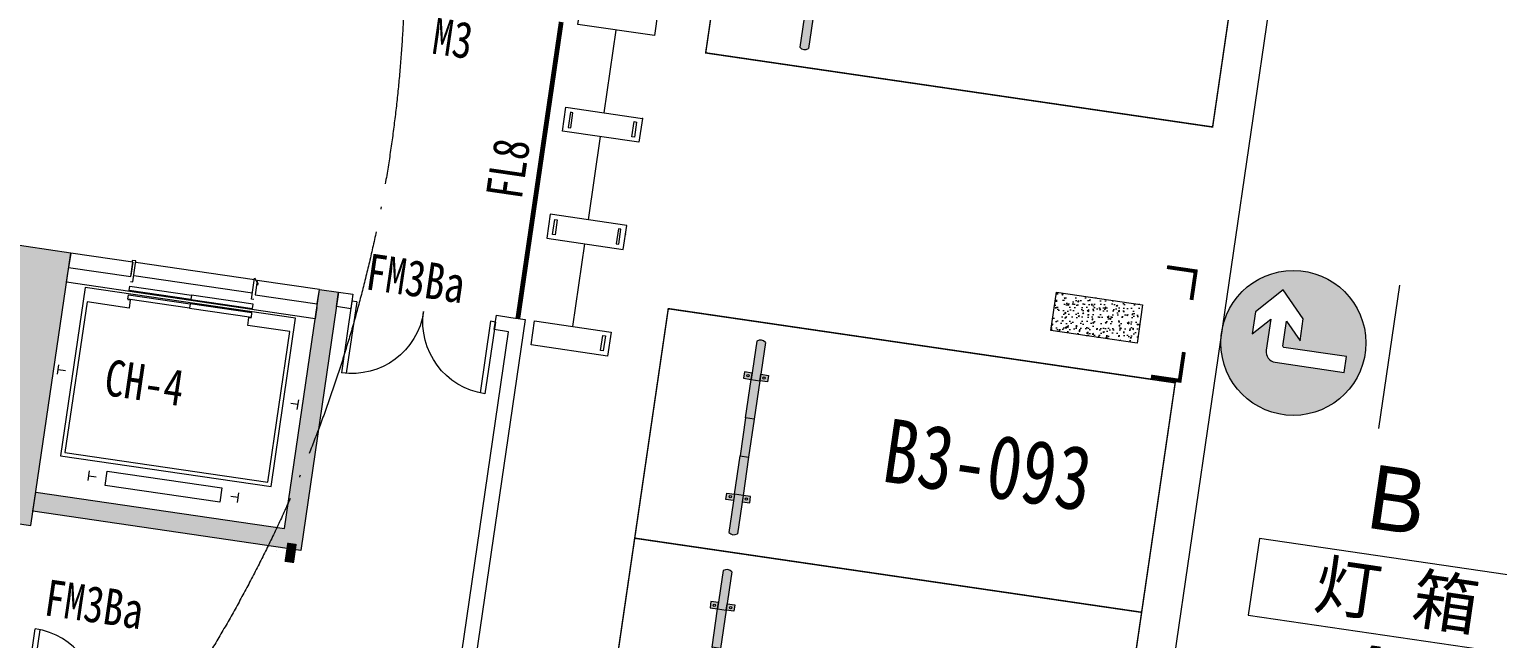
# Model space of a CAD drawing. Header units: inches. Extents: x -414268 to 632271, y -366004 to 318730.
# Drawn here: x 156169 to 171358, y 143786 to 150090 of the extents above; entities that cross this region are included whole.
import ezdxf

# ---------------------------------------------------------------- set-up
doc = ezdxf.new("R2010")
doc.units = ezdxf.units.IN
doc.header["$LTSCALE"] = 1200
doc.header["$MEASUREMENT"] = 0
for name, pattern in [('DASH', [0.35, 0.25, -0.1]), ('DOTE', [2.4200000000000004, 2, -0.2, 0.02, -0.2]), ('LTP-UG3$0$HIDDEN2', [0.1875, 0.125, -0.0625])]:
    doc.linetypes.add(name, pattern=pattern)
doc.layers.get('0').update_dxf_attribs({"linetype": 'CONTINUOUS', "lineweight": 0})
doc.layers.get('DEFPOINTS').update_dxf_attribs({"linetype": 'CONTINUOUS', "lineweight": 0})
for name, color, linetype, lineweight in [('0--PAI--', 7, 'CONTINUOUS', 0), ('0--PAI--BLUE', 5, 'CONTINUOUS', 0), ('0--挡车架', 7, 'CONTINUOUS', 0), ('0--立面标', 7, 'CONTINUOUS', 0), ('0--路缘线', 1, 'CONTINUOUS', 0), ('0－－车位', 4, 'CONTINUOUS', 0), ('0－－车位号码', 7, 'CONTINUOUS', 0), ('7', 7, 'CONTINUOUS', 0), ('COL-GRID-UG-2$0$A-ANNO-DIM', 7, 'CONTINUOUS', 0), ('COL-GRID-UG-2$0$STR-COMP-0', 7, 'CONTINUOUS', 0), ('COL-GRID-UG-2$0$STR-COMP-4', 7, 'CONTINUOUS', 0), ('COL-HATCH', 7, 'CONTINUOUS', 0), ('COLUMN', 7, 'CONTINUOUS', 0), ('DOTE', 7, 'DOTE', 0), ('ELEV-DOOR', 7, 'CONTINUOUS', 0), ('ELEV-EVTR', 7, 'CONTINUOUS', 0), ('JJ', 7, 'CONTINUOUS', 0), ('LEE100', 7, 'CONTINUOUS', 0), ('PUB_TEXT', 7, 'CONTINUOUS', 0), ('TEXT-EN', 7, 'CONTINUOUS', 0), ('WALL', 7, 'CONTINUOUS', 0), ('WINDOW', 7, 'CONTINUOUS', 0), ('WINDOW_TEXT', 7, 'CONTINUOUS', 0)]:
    doc.layers.add(name, color=color, linetype=linetype, lineweight=lineweight)
doc.styles.add('-宋体', font='', dxfattribs={"width": 0.8})
doc.styles.add('-黑体', font='simhei.ttf', dxfattribs={"width": 0.8})
doc.styles.add('方正大黑', font='', dxfattribs={"width": 0.8})
doc.styles.get('-宋体').set_extended_font_data('SimSun')
doc.styles.get('方正大黑').set_extended_font_data('FZDaHei-B02S')

# ---------------------------------------------------------------- blocks, each defined once
blk = doc.blocks.new('COL-GRID-UG-2$0$_8')
at = {"layer": 'COL-GRID-UG-2$0$STR-COMP-4'}
h = blk.add_hatch(dxfattribs=at)
h.set_pattern_fill('AR-CONC', color=251, scale=0.02, angle=8.320600316395613, style=0)
h.set_pattern_definition([(50.00000000000038, (-65.0903522020077, -5.269292141296299), (0.1434520365201508, -0.01255042699651813), [0.015, -0.165]), (355.0000000000004, (-65.0903522020077, -5.269292141296299), (-0.02775026672260095, 0.1504384267400022), [0.012, -0.132]), (100.4514000000003, (-65.07839786600769, -5.270338009296299), (0.1157018763428035, 0.1378879084121915), [0.012748038, -0.1402284224]), (46.18420000000039, (-65.0903522020077, -5.2292921412963), (0.2134482097251291, -0.0331038028658023), [0.0225, -0.2475000000000001]), (96.63560000000038, (-65.07256485300769, -5.2320508026963), (0.1869325411097395, 0.1948235741800896), [0.0191220576, -0.2103426]), (351.1842000000003, (-65.0903522020077, -5.2292921412963), (0.1869323890267243, 0.1948237201850661), [0.01800000000000001, -0.1980000000000001]), (21.00000000000039, (-65.07035220200768, -5.239292141296302), (0.1193814104236928, -0.08052377813306705), [0.015, -0.165]), (326.0000000000004, (-65.07035220200768, -5.239292141296302), (0.04866306638431545, 0.1450300090093709), [0.012, -0.132]), (71.45140000000038, (-65.06040375540769, -5.2460024624963), (0.1680445257162976, 0.06450609934199153), [0.012748038, -0.1402284224]), (37.50000000000041, (-65.0903522020077, -5.269292141296299), (0.002431971063457723, 0.06657877076626231), [0, -0.1304, 0, -0.134, 0, -0.1325]), (7.500000000000348, (-65.0903522020077, -5.269292141296299), (0.05261390748842924, 0.07888234237647238), [0, -0.07640000000000001, 0, -0.1274, 0, -0.05050000000000001]), (327.5000000000003, (-65.13495220200768, -5.269292141296299), (0.1067644872344819, -0.004510974346875299), [0, -0.05000000000000002, 0, -0.156, 0, -0.207]), (317.5000000000003, (-65.15495220200769, -5.269292141296301), (0.1166372338684771, 0.02002099646646426), [0, -0.06500000000000002, 0, -0.1036, 0, -0.147])])
h.paths.add_polyline_path([(0.4500000000000597, -0.2000000000000028), (-0.4500000000000455, -0.2000000000000135), (-0.4500000000000313, 0.1999999999999922), (0.4500000000000455, 0.2000000000000028)])
at = {"layer": 'COL-GRID-UG-2$0$STR-COMP-0'}
blk.add_lwpolyline([(0.4500000000000597, -0.2000000000000028), (-0.4500000000000455, -0.2000000000000135), (-0.4500000000000313, 0.1999999999999922), (0.4500000000000455, 0.2000000000000028)], close=True, dxfattribs=at)
blk = doc.blocks.new('A$C47DC52A3')
at = {"layer": 'DOTE'}
blk.add_circle((13968.80007173077, 13968.80005914877), 13968.79999999996, dxfattribs=at)
blk = doc.blocks.new('电梯1')
at = {"layer": 'ELEV-DOOR'}
for points in [[(1941.318539092588, 9.094947017729282e-13), (1941.318539092585, 644.9999999999663), (1986.318539092586, 644.9999999999663), (1986.318539092586, 9.094947017729282e-13)], [(2031.318539092588, 9.094947017729282e-13), (2031.318539092588, 644.9999999999663), (2076.318539092586, 644.9999999999663), (2076.318539092586, 9.094947017729282e-13)], [(1941.318539092588, 9.094947017729282e-13), (1941.318539092584, -645.0000000000427), (1986.318539092586, -645.0000000000427), (1986.318539092586, 9.094947017729282e-13)], [(2031.318539092588, 9.094947017729282e-13), (2031.318539092588, -645.0000000000427), (2076.318539092586, -645.0000000000427), (2076.318539092586, 9.094947017729282e-13)]]:
    blk.add_lwpolyline(points, close=True, dxfattribs=at)
at = {"layer": 'ELEV-EVTR', "color": 5}
for points in [[(1066.909269546251, 1252.999999999966), (1166.909269546274, 1252.999999999953)], [(1116.909269546262, 1252.999999999953), (1116.909269546265, 1177.999999999965)], [(24.99999999998772, 780.0000000000246), (124.9999999999541, 780.00000000001)], [(74.99999999999955, 780.00000000001), (74.99999999999955, 705.0000000000218)], [(74.99999999999955, -780.0000000000109), (74.99999999999955, -705.0000000000227)], [(24.99999999998772, -780.0000000000255), (124.9999999999541, -780.0000000000109)], [(1116.909269546263, -1252.999999999953), (1116.909269546266, -1177.999999999965)], [(1066.909269546251, -1252.999999999967), (1166.909269546274, -1252.999999999953)]]:
    blk.add_lwpolyline(points, dxfattribs=at)
at = {"layer": 'ELEV-EVTR', "color": 2}
blk.add_lwpolyline([(2137.500000000017, -1299.999999999999), (2021.350118039955, -1299.999999999999), (2021.686960145217, 1300.000000000001), (2137.500000000017, 1300.000000000001)], dxfattribs=at)
blk.add_lwpolyline([(237.5000000000005, 1100.000000000004), (237.5000000000014, -1100.000000000001), (1996.318539092588, -1100.000000000001), (1996.318539092584, 1100.000000000002), (237.5000000000005, 1100.000000000004)], close=True, dxfattribs=at)
at = {"layer": 'ELEV-EVTR'}
blk.add_lwpolyline([(1936.318539092586, 644.9999999999663), (1936.318539092586, 619.9999999999663), (1851.318539092585, 619.9999999999673), (1851.318539092585, 1060.000000000003), (277.5, 1060.000000000003), (277.5000000000005, -1060.000000000001), (1851.318539092585, -1060.000000000003), (1851.318539092585, -620.0000000000427), (1936.318539092585, -620.0000000000427), (1936.318539092585, -645.0000000000427)], dxfattribs=at)
blk.add_lwpolyline([(0, -600.0000000000027), (0, 600.0000000000027), (149.9999999999986, 600.0000000000027), (149.9999999999986, -600.0000000000009)], close=True, dxfattribs=at)
blk = doc.blocks.new('_A0XEK')
for p, q in [((-0.5000000000004998, 0), (-0.5000000000004998, 0.5000000000010497)), ((-0.4666666666671299, 0), (-0.4666666666671299, 0.4988876515708717)), ((0.4666666666671798, 6.315935428979301e-18), (0.4666666666671799, 0.498887651570875)), ((0.5000000000005499, 0), (0.50000000000055, 0.5000000000010497)), ((-0.4666666666671299, 0), (-0.5000000000004998, 0)), ((0.5000000000005499, 0), (0.4666666666671798, 0))]:
    blk.add_line(p, q)
for centre, start, end in [((-0.5000000000010497, 0), 0, 89.999999999937), ((0.5000000000010497, 0), 90.00000000005723, 180)]:
    blk.add_arc(centre, 0.5000000000010497, start, end)
blk = doc.blocks.new('A$C6F4820FC')
at = {"layer": '0--挡车架'}
h = blk.add_hatch(color=256, dxfattribs=at)
h.paths.add_polyline_path([(2017.784217856827, 79.3952663297232, 0.3952043560108401), (2017.78421785311, 169.3952663332057), (1617.474230922457, 169.3952663332057), (1617.474230922458, 79.39526633119387), (1684.499301437642, 79.39526633119385)])
h.paths.add_polyline_path([(818.9364171714836, 169.3952663332057), (818.9364171714836, 79.39526633119385), (1216.632018534735, 79.39526633119385), (1216.632018534736, 169.3952663332057)])
h.paths.add_polyline_path([(418.094204783764, 79.39526633119385), (418.0942047837638, 169.3952663332057), (351.0691342685791, 169.3952663332057), (17.78421785310638, 169.395266333202, 0.3952043560108128), (17.78421784939219, 79.39526632972411)])
h = blk.add_hatch(color=256, dxfattribs=at)
h.paths.add_polyline_path([(1617.474230922457, 169.3952663332057), (1684.499301437642, 169.3952663332057), (1684.499301437642, 248.7905199443812), (1617.474230922457, 248.7905199443812)])
h.paths.add_polyline_path([(1638.848788944474, 209.0928931387934, -1), (1663.124743415625, 209.0928931387934, -1)], flags=16)
h.paths.add_polyline_path([(1617.474230922457, 1.272001827601343e-05), (1684.499301437642, 1.272001827601343e-05), (1684.499301437642, 79.39526633119387), (1617.474230922457, 79.39526633119384)])
h.paths.add_polyline_path([(1638.848788944473, 39.69763952560606, -1), (1663.124743415624, 39.69763952560606, -1)], flags=16)
h.paths.add_polyline_path([(351.069134268579, 248.7905199443813), (351.0691342685791, 169.3952663332057), (418.0942047837639, 169.3952663332057), (418.0942047837638, 248.7905199443812)])
h.paths.add_polyline_path([(396.7196467617473, 209.0928931387934, 1), (372.4436922905957, 209.0928931387934, 1)], flags=16)
h.paths.add_polyline_path([(418.0942047837639, 79.39526633119387), (351.0691342685791, 79.39526633119387), (351.0691342685791, 1.272001827601343e-05), (418.0942047837639, 1.272001827601343e-05)])
h.paths.add_polyline_path([(372.4436922905957, 39.69763952560606, -1), (396.7196467617473, 39.69763952560606, -1)], flags=16)
h = blk.add_hatch(color=40, dxfattribs=at)
h.paths.add_polyline_path([(1216.632018534736, 169.3952663332056), (1216.632018534735, 79.39526633119385), (1617.474230922457, 79.39526633119385), (1617.474230922457, 169.3952663332056)])
h.paths.add_polyline_path([(818.9364171714836, 79.39526633119385), (818.9364171714836, 169.3952663332057), (418.0942047837639, 169.3952663332057), (418.0942047837639, 79.39526633119385)])
for p, q in [((17.78421785310638, 169.395266333202), (418.0942047837639, 169.3952663332057)), ((818.9364171714838, 169.3952663332057), (1216.632018534736, 169.3952663332057)), ((1617.474230922457, 169.3952663332057), (2017.78421785311, 169.3952663332057)), ((17.78421784939155, 79.39526632972411), (418.0942047837639, 79.39526633119385)), ((818.9364171714838, 79.39526633119385), (1216.632018534735, 79.39526633119385)), ((1617.474230922457, 79.39526633119385), (2017.784217856827, 79.3952663297232))]:
    blk.add_line(p, q, dxfattribs=at)
for points in [[(418.0942047837639, 169.3952663332057), (351.0691342685791, 169.3952663332057), (351.0691342685791, 248.7905199443812), (418.0942047837639, 248.7905199443812)], [(1617.474230922457, 169.3952663332057), (1684.499301437642, 169.3952663332057), (1684.499301437642, 248.7905199443812), (1617.474230922457, 248.7905199443812)], [(418.0942047837639, 79.39526633119385), (351.0691342685791, 79.39526633119385), (351.0691342685791, 1.272001827601343e-05), (418.0942047837639, 1.272001827601343e-05)], [(1617.474230922457, 79.39526633119385), (1684.499301437642, 79.39526633119385), (1684.499301437642, 1.272001827601343e-05), (1617.474230922457, 1.272001827601343e-05)]]:
    blk.add_lwpolyline(points, close=True, dxfattribs=at)
at = {"layer": '0--挡车架', "color": 0}
for points in [[(818.9364171714838, 169.3952663332057), (818.9364171714838, 79.39526633119385), (418.0942047837639, 79.39526633119385), (418.0942047837639, 169.3952663332057)], [(1617.474230922457, 169.3952663332057), (1617.474230922457, 79.39526633119385), (1216.632018534735, 79.39526633119385), (1216.632018534736, 169.3952663332057)]]:
    blk.add_lwpolyline(points, close=True, dxfattribs=at)
at = {"layer": '0--挡车架'}
for centre in [(384.5816695261715, 209.0928931387934), (1650.986766180049, 209.0928931387934), (384.5816695261715, 39.69763952560606), (1650.986766180049, 39.69763952560606)]:
    blk.add_circle(centre, 12.13797723557582, dxfattribs=at)
for centre, start, end in [((65.82469069586296, 124.3952663294804), 136.8717046789877, 223.1282953162828), ((1969.743745010358, 124.3952663294804), 316.871704683716, 43.12829532101674)]:
    blk.add_arc(centre, 65.82466886578737, start, end, dxfattribs=at)
blk = doc.blocks.new('A$C001A7B1A')
at = {"layer": '0－－车位', "const_width": 15}
blk.add_lwpolyline([(2407.499988817268, 5307.500045389108), (7.499988817267877, 5307.500045389108), (7.499988817267877, 7.500045389109687), (2407.499988817268, 7.500045389109687)], close=True, dxfattribs=at)
at = {"layer": '0--挡车架'}
blk.add_blockref('A$C6F4820FC', (189.7157709641579, 883.1047790596294), dxfattribs=at)
blk = doc.blocks.new('A$C7C86658F')
at = {"lineweight": 0, "ltscale": 5}
blk.add_lwpolyline([(-6107.229106128681, 112213.2378042227), (-3107.229106128798, 112213.2378042257), (-3107.229106129613, 113013.2378042257), (-6107.229106129613, 113013.2378042227)], close=True, dxfattribs=at)
at = {"layer": 'PUB_TEXT', "style": '-宋体'}
blk.add_text('灯 箱', height=500, dxfattribs=at).set_placement((-5467.208946702653, 112391.5051336742))
blk = doc.blocks.new('A$C05C00BD5')
blk.add_blockref('A$C7C86658F', (15917.71773816738, -1755.687899066339))
at = {"color": 1, "style": '方正大黑'}
for s, p in [('B', (10869.16250029986, 111530.6753273577)), ('A', (10869.16250029975, 109671.1952866547))]:
    blk.add_text(s, height=661.5104015238736, dxfattribs=at).set_placement(p)
blk = doc.blocks.new('A$C50091FAB')
at = {"layer": '0--PAI--BLUE'}
h = blk.add_hatch(color=256, dxfattribs=at)
edge = h.paths.add_edge_path()
edge.add_arc((299.9999944004085, 400.0000107713568), 300, 0, 360)
edge = h.paths.add_edge_path(flags=16)
edge.add_line((312.3871690364904, 573.9583468705459), (384.2358726081438, 506.9583468705459))
edge.add_line((384.2358726081438, 506.9583468705423), (253.9024450060242, 506.9583468705423))
edge.add_arc((253.9024450060242, 462.9583468705459), 44, 90, 180)
edge.add_line((209.9024450060242, 462.9583468705459), (209.9024450060242, 173.9583468705459))
edge.add_line((209.9024450060242, 173.9583468705459), (275.9024450060242, 173.9583468705459))
edge.add_line((275.9024450060242, 173.9583468705459), (275.9024450060242, 435.9583468705459))
edge.add_arc((280.9024450060242, 435.9583468705459), 5, 90, 180, ccw=False)
edge.add_line((280.9024450060242, 440.9583468705459), (384.2358726081438, 440.9583468705459))
edge.add_line((384.2358726081438, 440.9583468705459), (312.3871690364904, 373.9583468705459))
edge.add_line((312.3871690364904, 373.9583468705459), (404.3871690364904, 373.9583468705459))
edge.add_line((404.3871690364904, 373.9583468705459), (511.6240400389579, 473.9583468705459))
edge.add_line((511.6240400389652, 473.9583468705459), (404.3871690364977, 573.9583468705459))
edge.add_line((404.3871690364904, 573.9583468705459), (312.3871690364904, 573.9583468705459))
at = {"layer": '0--PAI--'}
blk.add_lwpolyline([(312.3871690364904, 573.9583468705459), (384.2358726081438, 506.9583468705423), (253.9024450060242, 506.9583468705459, 0.414213562373095), (209.9024450060242, 462.9583468705459), (209.9024450060242, 173.9583468705459), (275.9024450060242, 173.9583468705459), (275.9024450060242, 435.9583468705459, -0.414213562373095), (280.9024450060242, 440.9583468705459), (384.2358726081438, 440.9583468705459), (312.3871690364904, 373.9583468705459), (404.3871690364904, 373.9583468705459), (511.6240400389652, 473.9583468705459), (404.3871690364904, 573.9583468705459)], format="xyb", close=True, dxfattribs=at)
blk.add_circle((299.9999944004085, 400.0000107713568), 300, dxfattribs=at)
at = {"layer": '7'}
blk.add_line((599.9999944004085, 1.07713567558676e-05), (-5.599591531790793e-06, 1.07713567558676e-05), dxfattribs=at)

msp = doc.modelspace()

# ---------------------------------------------------------------- hatches: boundary and pattern name
at = {"layer": 'COL-HATCH'}
for points in [[(156184.1056494561, 144955.3209708931), (156596.5347613295, 147775.3213658717), (155903.9030853698, 147876.6197442265), (155542.1231626738, 145402.9351872277), (147032.6482865982, 146647.4581213016), (146981.9990974208, 146301.1422833217)], [(156184.1056494561, 144955.3209708931), (156596.5347613295, 147775.3213658717), (155903.9030853698, 147876.6197442265), (155542.1231626738, 145402.9351872277), (147032.6482865982, 146647.4581213016), (146981.9990974208, 146301.1422833217)], [(158976.3391486562, 144698.5485308937), (156205.812444818, 145103.742044313), (156234.7548386337, 145301.6368088729), (158807.3867779119, 144925.3856892692), (159169.1667006078, 147399.0702462678), (159367.0614651677, 147370.1278524522)], [(158976.3391486562, 144698.5485308937), (156205.812444818, 145103.742044313), (156234.7548386337, 145301.6368088729), (158807.3867779119, 144925.3856892692), (159169.1667006078, 147399.0702462678), (159367.0614651677, 147370.1278524522)]]:
    msp.add_hatch(color=256, dxfattribs=at).paths.add_polyline_path(points)

# ---------------------------------------------------------------- linework, layer by layer
for p in [(162510.4931103166, 149169.1727296876), (162335.3916284352, 147971.9094089499)]:
    msp.add_point(p)
at = {"layer": '0--立面标', "const_width": 40}
for points in [[(167937.8328859247, 147630.4601256101), (168234.6750327644, 147587.0465348868), (168191.2614420411, 147290.2043880469)], [(167772.183110181, 146497.82322007), (168069.0252570209, 146454.4096293467), (168112.4388477443, 146751.2517761865)]]:
    msp.add_lwpolyline(points, dxfattribs=at)
at = {"layer": '0--路缘线'}
msp.add_line((170270.6960707064, 159040.6293264494), (167063.0768217734, 137108.405609539), dxfattribs=at)
at = {"layer": 'COLUMN'}
msp.add_lwpolyline([(156184.1056494561, 144955.3209708931), (156596.5347613295, 147775.3213658717), (155903.9030853698, 147876.6197442265), (155542.1231626738, 145402.9351872277), (147032.6482865982, 146647.4581213016), (146981.9990974208, 146301.1422833217)], close=True, dxfattribs=at)
msp.add_lwpolyline([(158976.3391486562, 144698.5485308937), (156205.812444818, 145103.742044313), (156234.7548386337, 145301.6368088729), (158807.3867779119, 144925.3856892692), (159169.1667006078, 147399.0702462678), (159367.0614651677, 147370.1278524522), (158976.3391486562, 144698.5485308937)], dxfattribs=at)
at = {"layer": 'DEFPOINTS'}
msp.add_line((157239.6927461493, 147681.2585859711), (157219.4330704781, 147542.7322507791), dxfattribs=at)
at = {"layer": 'ELEV-DOOR', "color": 5}
for points in [[(157215.5267499131, 147481.4712369253), (157240.263595483, 147477.8534376982), (157271.8239345249, 147693.6485064774), (157232.244981613, 147699.4369852405), (157229.7980079212, 147682.7057056619)], [(158491.9479813246, 147294.7927968141), (158467.2111357544, 147298.4105960411), (158498.7714747962, 147514.2056648203), (158531.1055183089, 147458.8798309585), (158528.6585446169, 147442.1485513799)]]:
    msp.add_lwpolyline(points, dxfattribs=at)
at = {"layer": 'ELEV-EVTR'}
for p, q in [((158496.3245011046, 147497.4743852416), (157269.3769608332, 147676.9172268987)), ((158476.0648254337, 147358.9480500497), (157249.1172851622, 147538.3908917068))]:
    msp.add_line(p, q, dxfattribs=at)
at = {"layer": 'JJ'}
for p, q in [((162114.7035812035, 149227.0575173169), (162239.8794344552, 150082.9523740414)), ((161952.6261765388, 148118.8468406338), (162078.5255889275, 148979.6890616179)), ((161791.2723310047, 147015.5835282126), (161916.4481842569, 147871.4783849357))]:
    msp.add_line(p, q, dxfattribs=at)
for points in [[(161844.0899053353, 150140.8371616721), (161880.2678976045, 150388.205617372), (162671.8469558443, 150272.4360421106), (162635.6689635753, 150025.0675864106)], [(161682.7360598075, 149037.5738492487), (161718.9140520767, 149284.9423049486), (162510.4931103165, 149169.1727296872), (162474.3151180474, 148921.8042739873)], [(161768.905042804, 149071.5467807902), (161791.7449300919, 149227.7154151539), (161765.244953256, 149231.5910748632), (161742.4050659682, 149075.4224404995)], [(162401.4842400308, 148979.0311637832), (162424.3241273185, 149135.1997981469), (162450.8241041541, 149131.3241384377), (162427.9842168665, 148975.155504074)], [(161556.8366474191, 148176.7316282658), (161520.6586551492, 147929.363172566), (162312.2377133885, 147813.593597302), (162348.4157056585, 148060.9620530018)], [(161629.6675254334, 148119.504738469), (161606.8276381457, 147963.3361041053), (161580.3276613099, 147967.2117638146), (161603.1675485977, 148123.3803981783)], [(162262.2467226603, 148026.9891214618), (162239.4068353722, 147870.8204870981), (162265.906812208, 147866.9448273887), (162288.7466994961, 148023.1134617524)], [(161359.3048096155, 146826.0998601434), (161395.4828018849, 147073.4683158433), (162187.0618601243, 146957.6987405819), (162150.8838678556, 146710.330284882)], [(162078.0529898389, 146767.557174678), (162100.8928771265, 146923.7258090417), (162127.3928539623, 146919.8501493324), (162104.5529666746, 146763.6815149687)]]:
    msp.add_lwpolyline(points, close=True, dxfattribs=at)
at = {"layer": 'LEE100', "linetype": 'LTP-UG3$0$HIDDEN2', "ltscale": 5, "const_width": 100}
msp.add_lwpolyline([(158886.0744880631, 144772.3881566513), (158857.1320942704, 144574.4933922489)], dxfattribs=at)
at = {"layer": 'WALL'}
for p, q in [((161296.5354196266, 147087.9395127493), (160612.0478058861, 142407.7283309079)), ((160977.9864774245, 146982.9320300528), (160999.6932727866, 147131.3531034727)), ((160999.6932727866, 147131.3531034727), (161148.1143462067, 147109.6463081109)), ((161148.1143462067, 147109.6463081109), (161296.5354196263, 147087.9395127492)), ((161148.1143462068, 147109.6463081111), (161296.5354196266, 147087.9395127493)), ((160485.3335278279, 142577.8561996896), (161126.4075508451, 146961.225234691)), ((161126.4075508448, 146961.2252346911), (160977.9864774245, 146982.9320300528))]:
    msp.add_line(p, q, dxfattribs=at)
for points in [[(156574.8279659679, 147626.9002924513), (157217.985950787, 147532.8375125504), (157239.6927461486, 147681.2585859706), (156596.5347613294, 147775.3213658714)], [(158504.3019204268, 147344.7119527485), (159147.4599052459, 147250.6491728477), (159169.1667006078, 147399.0702462678), (158526.0087157884, 147493.1330261687)], [(159493.7757432258, 147199.9999836703), (159345.3546698057, 147221.706779032), (159367.0614651674, 147370.127852452), (159515.4825385872, 147348.4210570902)], [(158721.965011003, 144695.3255879679), (158721.965011003, 144695.3255879679)]]:
    msp.add_lwpolyline(points, close=True, dxfattribs=at)
at = {"layer": 'WINDOW', "linetype": 'DASH', "ltscale": 1000, "const_width": 50}
msp.add_lwpolyline([(161670.9319870598, 150166.1617611091), (161222.3248829168, 147098.7929104304)], dxfattribs=at)

# ---------------------------------------------------------------- block references
for name, p, rotation in [('A$C001A7B1A', (163506.3812412994, 152229.7715470998), 261.6793996873682), ('A$C001A7B1A', (162772.0465464935, 147208.7289732509), 261.6793996873682), ('A$C05C00BD5', (143085.8002513271, 36154.18061785348), 351.6793996836047), ('A$C001A7B1A', (162424.7378207237, 144833.9917986662), 261.6793996873682)]:
    msp.add_blockref(name, p, dxfattribs=dict(rotation=rotation))
at = {"layer": '7', "xscale": 2.499999999999105, "yscale": 2.5, "zscale": 2.5, "rotation": 81.67939762682094}
msp.add_blockref('A$C50091FAB', (170126.1110800629, 145959.0364528174), dxfattribs=at)
at = {"layer": 'COL-GRID-UG-2$0$A-ANNO-DIM', "xscale": 1000.000000000005, "yscale": 1000.000000000005, "zscale": 1000, "rotation": 351.6793996836047}
msp.add_blockref('COL-GRID-UG-2$0$_8', (167211.6587102817, 147107.7005232106), dxfattribs=at)
at = {"layer": 'COL-HATCH'}
for name, p, rotation in [('A$C47DC52A3', (130241.8327669072, 139078.8212253051), 351.6793996836047), ('电梯1', (157546.0336229385, 145284.1954835045), 81.67939968315275)]:
    msp.add_blockref(name, p, dxfattribs=dict(at, rotation=rotation))
at = {"layer": 'WINDOW', "xscale": 1499.999999999993, "zscale": 1500, "rotation": 351.6793996836047}
for p, yscale in [((160247.4580678519, 147170.6239126854), -1499.999999999994), ((156863.6242367751, 143036.7917192294), 1499.999999999993)]:
    msp.add_blockref('_A0XEK', p, dxfattribs=dict(at, yscale=yscale))

# ---------------------------------------------------------------- texts
at = {"layer": '0－－车位号码', "style": '-黑体', "width": 0.8}
msp.add_text('B3-093', height=660, rotation=351.67939968401, dxfattribs=at).set_placement((164970.3107616953, 145415.5933976312))
at = {"layer": 'TEXT-EN', "style": '-黑体', "width": 0.8}
msp.add_text('CH-4', height=375, rotation=351.6793996831976, dxfattribs=at).set_placement((156929.1602952409, 146308.6169450638))
at = {"layer": 'WINDOW_TEXT', "style": '-黑体', "width": 0.8}
for s, rotation, p in [('M3', 351.6793996831976, (160321.3480704915, 149841.2897524941)), ('FL8', 81.67939968402328, (161260.827057348, 148319.7498327579)), ('FM3Ba', 351.6793996831976, (159634.0938169907, 147402.5181698907)), ('FM3Ba', 351.6793996831976, (156308.1766171847, 144030.1546209535))]:
    msp.add_text(s, height=375, rotation=rotation, dxfattribs=at).set_placement(p)

doc.saveas('drawing.dxf')
